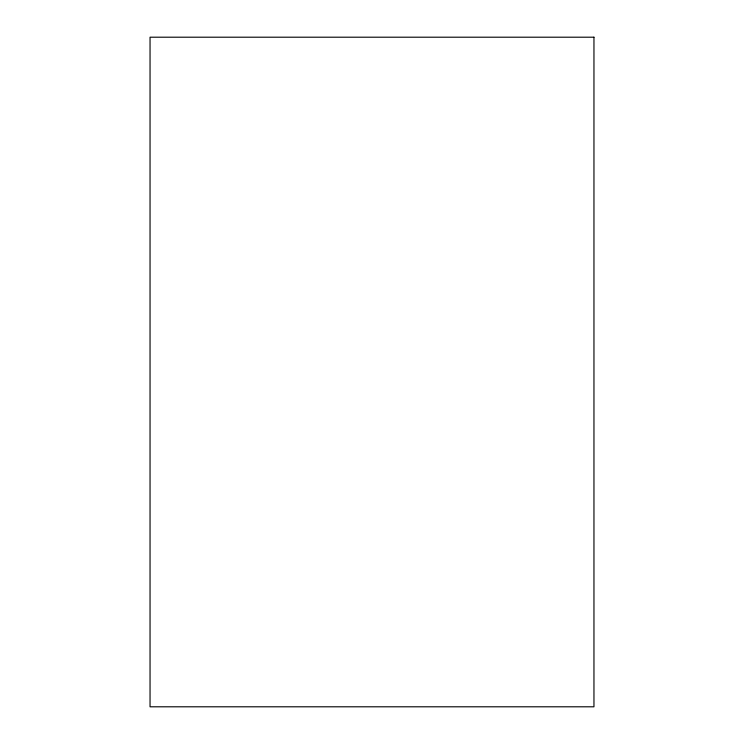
<?xml version="1.0" encoding="UTF-8"?>
<svg xmlns="http://www.w3.org/2000/svg" width="744" height="744" viewBox="0 0 744 744"><rect width="100%" height="100%" fill="white"/><g stroke="black" fill="none" stroke-linecap="round" stroke-linejoin="round"><path stroke-width="1.12" d="M593.954 37.2L150.046 37.2L150.046 706.8L593.954 706.8L593.954 37.2"/></g></svg>
